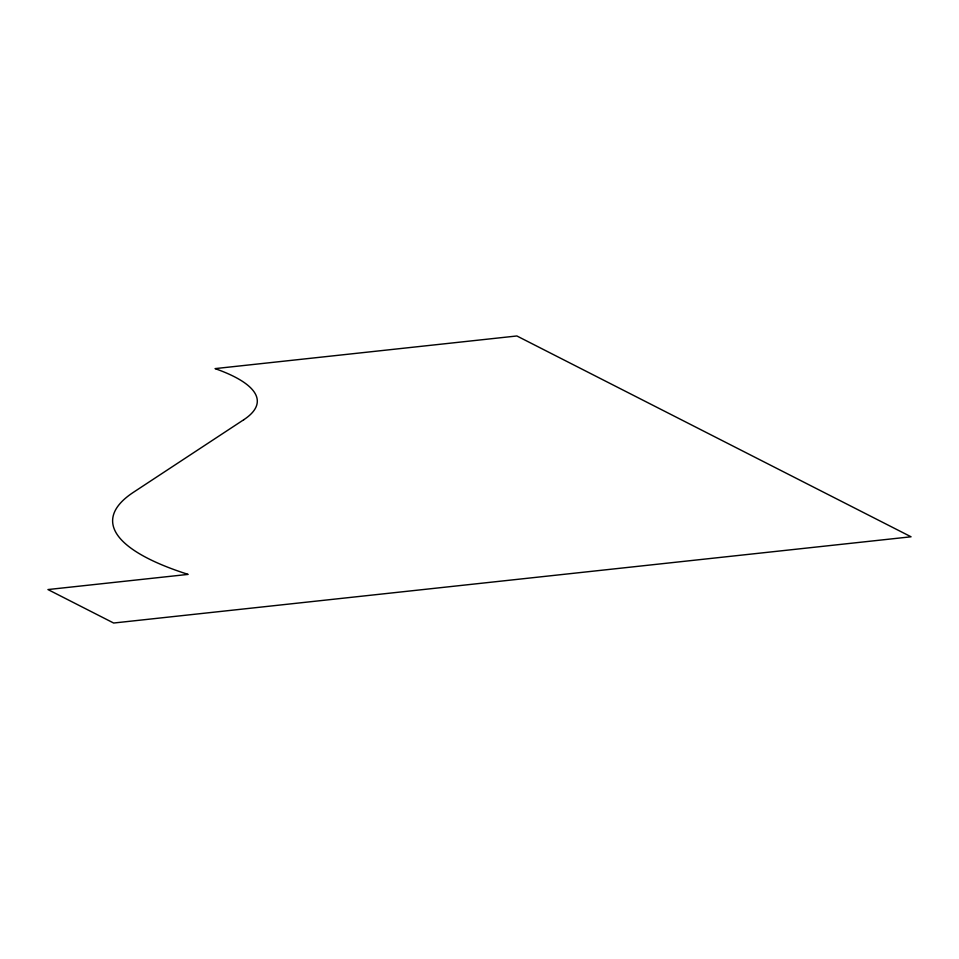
<?xml version="1.0" encoding="UTF-8"?>
<svg xmlns="http://www.w3.org/2000/svg" width="959" height="959" viewBox="0 0 959 959"><rect width="100%" height="100%" fill="white"/><g stroke="black" fill="none" stroke-linecap="round" stroke-linejoin="round"><path stroke-width="1.44" d="M243.778 419.718L133.409 492.315A341.74 83.829 0.8 0 0 188.144 574.393L47.95 589.557L113.641 623.026L911.05 536.788L516.877 335.974L215.068 368.616A222.392 54.555 0.8 0 1 243.778 419.718"/></g></svg>
